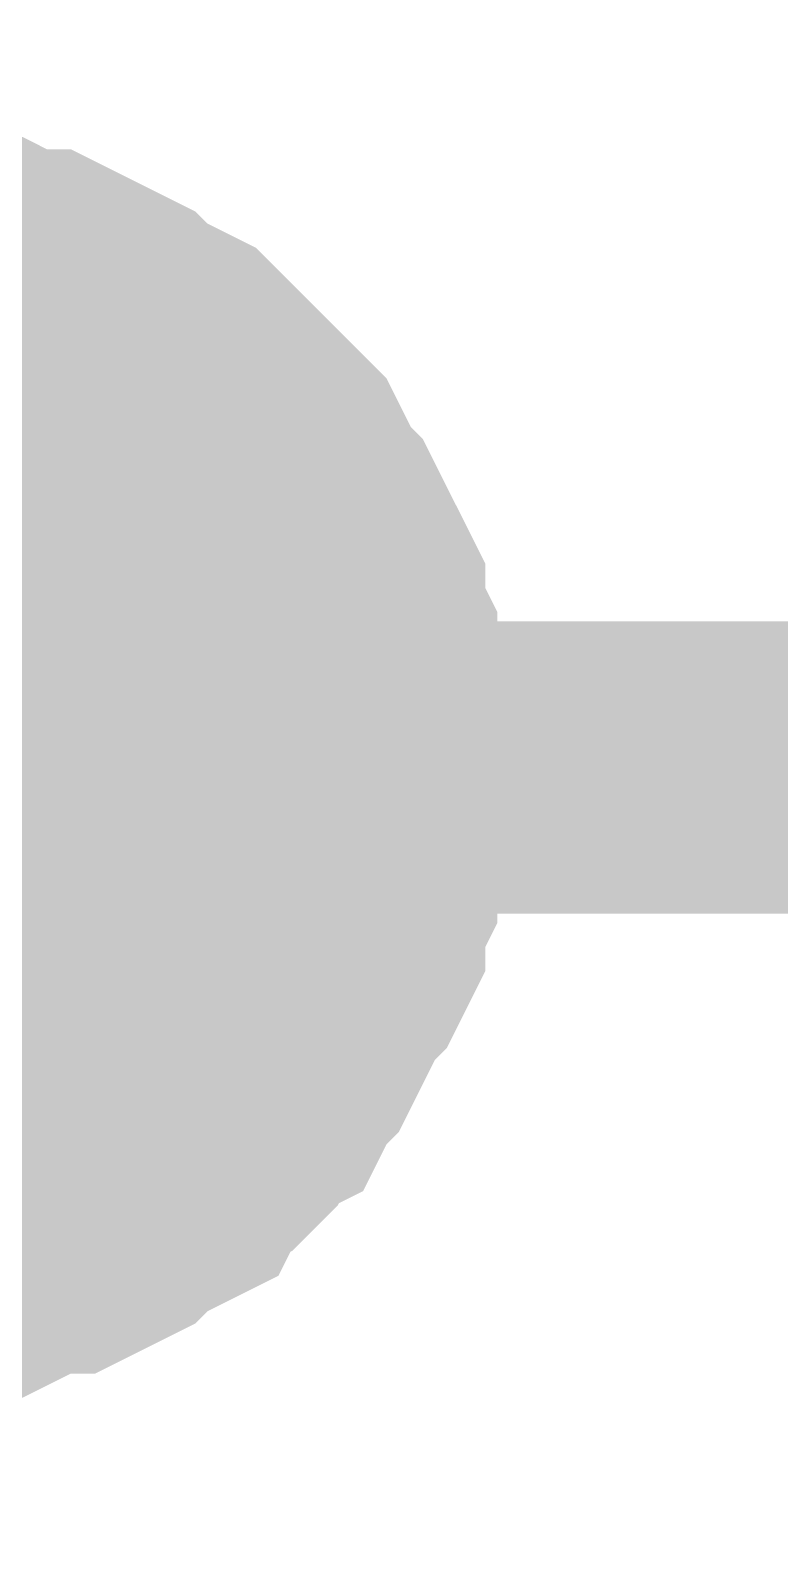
# Model space of a CAD drawing. Header units: inches. Extents: x 0 to 569, y 0 to 432.
# Drawn here: x 56.052 to 56.82, y 93.171 to 94.728 of the extents above; entities that cross this region are included whole.
import ezdxf

# ---------------------------------------------------------------- set-up
doc = ezdxf.new("R2010")
doc.units = ezdxf.units.IN
doc.layers.add('Sheet', color=255, linetype='Continuous')

msp = doc.modelspace()

# ---------------------------------------------------------------- linework, layer by layer
at = {"layer": 'Sheet'}
for points in [[(55.885, 81.2726, 0.2997, 0.2997, 0), (55.885, 93.9726, 0.2997, 0.2997, 0), (58.4274, 93.9726, 0.2997, 0.2997, 0), (58.4274, 119.3726, 0.2997, 0.2997, 0)], [(55.885, 94.4811, 0.2997, 0.2997, 0), (55.9098, 94.4811, 0.2997, 0.2997, 0), (55.9346, 94.4811, 0.2997, 0.2997, 0), (55.9594, 94.4811, 0.2997, 0.2997, 0), (55.9842, 94.4687, 0.2997, 0.2997, 0), (56.009, 94.4687, 0.2997, 0.2997, 0), (56.0338, 94.4562, 0.2997, 0.2997, 0), (56.0586, 94.4562, 0.2997, 0.2997, 0), (56.0834, 94.4438, 0.2997, 0.2997, 0), (56.1082, 94.4314, 0.2997, 0.2997, 0), (56.133, 94.419, 0.2997, 0.2997, 0), (56.1454, 94.4066, 0.2997, 0.2997, 0), (56.1702, 94.3942, 0.2997, 0.2997, 0), (56.195, 94.3818, 0.2997, 0.2997, 0), (56.2074, 94.3694, 0.2997, 0.2997, 0), (56.2322, 94.3446, 0.2997, 0.2997, 0), (56.2446, 94.3322, 0.2997, 0.2997, 0), (56.257, 94.3198, 0.2997, 0.2997, 0), (56.2818, 94.295, 0.2997, 0.2997, 0), (56.2942, 94.2826, 0.2997, 0.2997, 0), (56.3066, 94.2578, 0.2997, 0.2997, 0), (56.319, 94.233, 0.2997, 0.2997, 0), (56.3314, 94.2206, 0.2997, 0.2997, 0), (56.3438, 94.1958, 0.2997, 0.2997, 0), (56.3563, 94.171, 0.2997, 0.2997, 0), (56.3687, 94.1462, 0.2997, 0.2997, 0), (56.3687, 94.1214, 0.2997, 0.2997, 0), (56.3811, 94.0966, 0.2997, 0.2997, 0), (56.3811, 94.0718, 0.2997, 0.2997, 0), (56.3935, 94.047, 0.2997, 0.2997, 0), (56.3935, 94.0222, 0.2997, 0.2997, 0), (56.3935, 93.9974, 0.2997, 0.2997, 0), (56.3935, 93.9726, 0.2997, 0.2997, 0)], [(55.885, 94.4811, 0.2997, 0.2997, 0), (55.9098, 94.4811, 0.2997, 0.2997, 0), (55.9346, 94.4811, 0.2997, 0.2997, 0), (55.9594, 94.4811, 0.2997, 0.2997, 0), (55.9842, 94.4687, 0.2997, 0.2997, 0), (56.009, 94.4687, 0.2997, 0.2997, 0), (56.0338, 94.4562, 0.2997, 0.2997, 0), (56.0586, 94.4562, 0.2997, 0.2997, 0), (56.0834, 94.4438, 0.2997, 0.2997, 0), (56.1082, 94.4314, 0.2997, 0.2997, 0), (56.133, 94.419, 0.2997, 0.2997, 0), (56.1454, 94.4066, 0.2997, 0.2997, 0), (56.1702, 94.3942, 0.2997, 0.2997, 0), (56.195, 94.3818, 0.2997, 0.2997, 0), (56.2074, 94.3694, 0.2997, 0.2997, 0), (56.2322, 94.3446, 0.2997, 0.2997, 0), (56.2446, 94.3322, 0.2997, 0.2997, 0), (56.257, 94.3198, 0.2997, 0.2997, 0), (56.2818, 94.295, 0.2997, 0.2997, 0), (56.2942, 94.2826, 0.2997, 0.2997, 0), (56.3066, 94.2578, 0.2997, 0.2997, 0), (56.319, 94.233, 0.2997, 0.2997, 0), (56.3314, 94.2206, 0.2997, 0.2997, 0), (56.3438, 94.1958, 0.2997, 0.2997, 0), (56.3563, 94.171, 0.2997, 0.2997, 0), (56.3687, 94.1462, 0.2997, 0.2997, 0), (56.3687, 94.1214, 0.2997, 0.2997, 0), (56.3811, 94.0966, 0.2997, 0.2997, 0), (56.3811, 94.0718, 0.2997, 0.2997, 0), (56.3935, 94.047, 0.2997, 0.2997, 0), (56.3935, 94.0222, 0.2997, 0.2997, 0), (56.3935, 93.9974, 0.2997, 0.2997, 0), (56.3935, 93.9726, 0.2997, 0.2997, 0)], [(55.885, 94.4811, 0.2997, 0.2997, 0), (55.9098, 94.4811, 0.2997, 0.2997, 0), (55.9346, 94.4811, 0.2997, 0.2997, 0), (55.9594, 94.4811, 0.2997, 0.2997, 0), (55.9842, 94.4687, 0.2997, 0.2997, 0), (56.009, 94.4687, 0.2997, 0.2997, 0), (56.0338, 94.4562, 0.2997, 0.2997, 0), (56.0586, 94.4562, 0.2997, 0.2997, 0), (56.0834, 94.4438, 0.2997, 0.2997, 0), (56.1082, 94.4314, 0.2997, 0.2997, 0), (56.133, 94.419, 0.2997, 0.2997, 0), (56.1454, 94.4066, 0.2997, 0.2997, 0), (56.1702, 94.3942, 0.2997, 0.2997, 0), (56.195, 94.3818, 0.2997, 0.2997, 0), (56.2074, 94.3694, 0.2997, 0.2997, 0), (56.2322, 94.3446, 0.2997, 0.2997, 0), (56.2446, 94.3322, 0.2997, 0.2997, 0), (56.257, 94.3198, 0.2997, 0.2997, 0), (56.2818, 94.295, 0.2997, 0.2997, 0), (56.2942, 94.2826, 0.2997, 0.2997, 0), (56.3066, 94.2578, 0.2997, 0.2997, 0), (56.319, 94.233, 0.2997, 0.2997, 0), (56.3314, 94.2206, 0.2997, 0.2997, 0), (56.3438, 94.1958, 0.2997, 0.2997, 0), (56.3563, 94.171, 0.2997, 0.2997, 0), (56.3687, 94.1462, 0.2997, 0.2997, 0), (56.3687, 94.1214, 0.2997, 0.2997, 0), (56.3811, 94.0966, 0.2997, 0.2997, 0), (56.3811, 94.0718, 0.2997, 0.2997, 0), (56.3935, 94.047, 0.2997, 0.2997, 0), (56.3935, 94.0222, 0.2997, 0.2997, 0), (56.3935, 93.9974, 0.2997, 0.2997, 0), (56.3935, 93.9726, 0.2997, 0.2997, 0)], [(55.885, 94.4811, 0.2997, 0.2997, 0), (55.9098, 94.4811, 0.2997, 0.2997, 0), (55.9346, 94.4811, 0.2997, 0.2997, 0), (55.9594, 94.4811, 0.2997, 0.2997, 0), (55.9842, 94.4687, 0.2997, 0.2997, 0), (56.009, 94.4687, 0.2997, 0.2997, 0), (56.0338, 94.4562, 0.2997, 0.2997, 0), (56.0586, 94.4562, 0.2997, 0.2997, 0), (56.0834, 94.4438, 0.2997, 0.2997, 0), (56.1082, 94.4314, 0.2997, 0.2997, 0), (56.133, 94.419, 0.2997, 0.2997, 0), (56.1454, 94.4066, 0.2997, 0.2997, 0), (56.1702, 94.3942, 0.2997, 0.2997, 0), (56.195, 94.3818, 0.2997, 0.2997, 0), (56.2074, 94.3694, 0.2997, 0.2997, 0), (56.2322, 94.3446, 0.2997, 0.2997, 0), (56.2446, 94.3322, 0.2997, 0.2997, 0), (56.257, 94.3198, 0.2997, 0.2997, 0), (56.2818, 94.295, 0.2997, 0.2997, 0), (56.2942, 94.2826, 0.2997, 0.2997, 0), (56.3066, 94.2578, 0.2997, 0.2997, 0), (56.319, 94.233, 0.2997, 0.2997, 0), (56.3314, 94.2206, 0.2997, 0.2997, 0), (56.3438, 94.1958, 0.2997, 0.2997, 0), (56.3563, 94.171, 0.2997, 0.2997, 0), (56.3687, 94.1462, 0.2997, 0.2997, 0), (56.3687, 94.1214, 0.2997, 0.2997, 0), (56.3811, 94.0966, 0.2997, 0.2997, 0), (56.3811, 94.0718, 0.2997, 0.2997, 0), (56.3935, 94.047, 0.2997, 0.2997, 0), (56.3935, 94.0222, 0.2997, 0.2997, 0), (56.3935, 93.9974, 0.2997, 0.2997, 0), (56.3935, 93.9726, 0.2997, 0.2997, 0)], [(55.9842, 94.4687, 0.0991, 0.0991, 0), (56.009, 94.4687, 0.0991, 0.0991, 0), (56.0338, 94.4562, 0.0991, 0.0991, 0), (56.0586, 94.4562, 0.0991, 0.0991, 0), (56.0834, 94.4438, 0.0991, 0.0991, 0), (56.1082, 94.4314, 0.0991, 0.0991, 0), (56.133, 94.419, 0.0991, 0.0991, 0), (56.1454, 94.4066, 0.0991, 0.0991, 0), (56.1702, 94.3942, 0.0991, 0.0991, 0), (56.195, 94.3818, 0.0991, 0.0991, 0), (56.2074, 94.3694, 0.0991, 0.0991, 0), (56.2322, 94.3446, 0.0991, 0.0991, 0), (56.2446, 94.3322, 0.0991, 0.0991, 0), (56.257, 94.3198, 0.0991, 0.0991, 0), (56.2818, 94.295, 0.0991, 0.0991, 0), (56.2942, 94.2826, 0.0991, 0.0991, 0), (56.3066, 94.2578, 0.0991, 0.0991, 0), (56.319, 94.233, 0.0991, 0.0991, 0), (56.3314, 94.2206, 0.0991, 0.0991, 0), (56.3438, 94.1958, 0.0991, 0.0991, 0), (56.3563, 94.171, 0.0991, 0.0991, 0), (56.3687, 94.1462, 0.0991, 0.0991, 0), (56.3687, 94.1214, 0.0991, 0.0991, 0), (56.3811, 94.0966, 0.0991, 0.0991, 0), (56.3811, 94.0718, 0.0991, 0.0991, 0), (56.3935, 94.047, 0.0991, 0.0991, 0), (56.3935, 94.0222, 0.0991, 0.0991, 0), (56.3935, 93.9974, 0.0991, 0.0991, 0), (56.3935, 93.9726, 0.0991, 0.0991, 0)], [(55.9842, 94.4687, 0.0991, 0.0991, 0), (56.009, 94.4687, 0.0991, 0.0991, 0), (56.0338, 94.4562, 0.0991, 0.0991, 0), (56.0586, 94.4562, 0.0991, 0.0991, 0), (56.0834, 94.4438, 0.0991, 0.0991, 0), (56.1082, 94.4314, 0.0991, 0.0991, 0), (56.133, 94.419, 0.0991, 0.0991, 0), (56.1454, 94.4066, 0.0991, 0.0991, 0), (56.1702, 94.3942, 0.0991, 0.0991, 0), (56.195, 94.3818, 0.0991, 0.0991, 0), (56.2074, 94.3694, 0.0991, 0.0991, 0), (56.2322, 94.3446, 0.0991, 0.0991, 0), (56.2446, 94.3322, 0.0991, 0.0991, 0), (56.257, 94.3198, 0.0991, 0.0991, 0), (56.2818, 94.295, 0.0991, 0.0991, 0), (56.2942, 94.2826, 0.0991, 0.0991, 0), (56.3066, 94.2578, 0.0991, 0.0991, 0), (56.319, 94.233, 0.0991, 0.0991, 0), (56.3314, 94.2206, 0.0991, 0.0991, 0), (56.3438, 94.1958, 0.0991, 0.0991, 0), (56.3563, 94.171, 0.0991, 0.0991, 0), (56.3687, 94.1462, 0.0991, 0.0991, 0), (56.3687, 94.1214, 0.0991, 0.0991, 0), (56.3811, 94.0966, 0.0991, 0.0991, 0), (56.3811, 94.0718, 0.0991, 0.0991, 0), (56.3935, 94.047, 0.0991, 0.0991, 0), (56.3935, 94.0222, 0.0991, 0.0991, 0), (56.3935, 93.9974, 0.0991, 0.0991, 0), (56.3935, 93.9726, 0.0991, 0.0991, 0)], [(55.9842, 94.4687, 0.0991, 0.0991, 0), (56.009, 94.4687, 0.0991, 0.0991, 0), (56.0338, 94.4562, 0.0991, 0.0991, 0), (56.0586, 94.4562, 0.0991, 0.0991, 0), (56.0834, 94.4438, 0.0991, 0.0991, 0), (56.1082, 94.4314, 0.0991, 0.0991, 0), (56.133, 94.419, 0.0991, 0.0991, 0), (56.1454, 94.4066, 0.0991, 0.0991, 0), (56.1702, 94.3942, 0.0991, 0.0991, 0), (56.195, 94.3818, 0.0991, 0.0991, 0), (56.2074, 94.3694, 0.0991, 0.0991, 0), (56.2322, 94.3446, 0.0991, 0.0991, 0), (56.2446, 94.3322, 0.0991, 0.0991, 0), (56.257, 94.3198, 0.0991, 0.0991, 0), (56.2818, 94.295, 0.0991, 0.0991, 0), (56.2942, 94.2826, 0.0991, 0.0991, 0), (56.3066, 94.2578, 0.0991, 0.0991, 0), (56.319, 94.233, 0.0991, 0.0991, 0), (56.3314, 94.2206, 0.0991, 0.0991, 0), (56.3438, 94.1958, 0.0991, 0.0991, 0), (56.3563, 94.171, 0.0991, 0.0991, 0), (56.3687, 94.1462, 0.0991, 0.0991, 0), (56.3687, 94.1214, 0.0991, 0.0991, 0), (56.3811, 94.0966, 0.0991, 0.0991, 0), (56.3811, 94.0718, 0.0991, 0.0991, 0), (56.3935, 94.047, 0.0991, 0.0991, 0), (56.3935, 94.0222, 0.0991, 0.0991, 0), (56.3935, 93.9974, 0.0991, 0.0991, 0), (56.3935, 93.9726, 0.0991, 0.0991, 0)], [(55.9842, 94.4687, 0.0991, 0.0991, 0), (56.009, 94.4687, 0.0991, 0.0991, 0), (56.0338, 94.4562, 0.0991, 0.0991, 0), (56.0586, 94.4562, 0.0991, 0.0991, 0), (56.0834, 94.4438, 0.0991, 0.0991, 0), (56.1082, 94.4314, 0.0991, 0.0991, 0), (56.133, 94.419, 0.0991, 0.0991, 0), (56.1454, 94.4066, 0.0991, 0.0991, 0), (56.1702, 94.3942, 0.0991, 0.0991, 0), (56.195, 94.3818, 0.0991, 0.0991, 0), (56.2074, 94.3694, 0.0991, 0.0991, 0), (56.2322, 94.3446, 0.0991, 0.0991, 0), (56.2446, 94.3322, 0.0991, 0.0991, 0), (56.257, 94.3198, 0.0991, 0.0991, 0), (56.2818, 94.295, 0.0991, 0.0991, 0), (56.2942, 94.2826, 0.0991, 0.0991, 0), (56.3066, 94.2578, 0.0991, 0.0991, 0), (56.319, 94.233, 0.0991, 0.0991, 0), (56.3314, 94.2206, 0.0991, 0.0991, 0), (56.3438, 94.1958, 0.0991, 0.0991, 0), (56.3563, 94.171, 0.0991, 0.0991, 0), (56.3687, 94.1462, 0.0991, 0.0991, 0), (56.3687, 94.1214, 0.0991, 0.0991, 0), (56.3811, 94.0966, 0.0991, 0.0991, 0), (56.3811, 94.0718, 0.0991, 0.0991, 0), (56.3935, 94.047, 0.0991, 0.0991, 0), (56.3935, 94.0222, 0.0991, 0.0991, 0), (56.3935, 93.9974, 0.0991, 0.0991, 0), (56.3935, 93.9726, 0.0991, 0.0991, 0)], [(56.3935, 93.9726, 0.2997, 0.2997, 0), (56.3935, 93.9478, 0.2997, 0.2997, 0), (56.3935, 93.9229, 0.2997, 0.2997, 0), (56.3935, 93.8981, 0.2997, 0.2997, 0), (56.3811, 93.8733, 0.2997, 0.2997, 0), (56.3811, 93.8485, 0.2997, 0.2997, 0), (56.3687, 93.8237, 0.2997, 0.2997, 0), (56.3687, 93.7989, 0.2997, 0.2997, 0), (56.3563, 93.7741, 0.2997, 0.2997, 0), (56.3438, 93.7617, 0.2997, 0.2997, 0), (56.3314, 93.7369, 0.2997, 0.2997, 0), (56.319, 93.7121, 0.2997, 0.2997, 0), (56.3066, 93.6873, 0.2997, 0.2997, 0), (56.2942, 93.6749, 0.2997, 0.2997, 0), (56.2818, 93.6501, 0.2997, 0.2997, 0), (56.257, 93.6377, 0.2997, 0.2997, 0), (56.2446, 93.6129, 0.2997, 0.2997, 0), (56.2322, 93.6005, 0.2997, 0.2997, 0), (56.2074, 93.5881, 0.2997, 0.2997, 0), (56.195, 93.5633, 0.2997, 0.2997, 0), (56.1702, 93.5509, 0.2997, 0.2997, 0), (56.1454, 93.5385, 0.2997, 0.2997, 0), (56.133, 93.5261, 0.2997, 0.2997, 0), (56.1082, 93.5137, 0.2997, 0.2997, 0), (56.0834, 93.5013, 0.2997, 0.2997, 0), (56.0586, 93.5013, 0.2997, 0.2997, 0), (56.0338, 93.4889, 0.2997, 0.2997, 0), (56.009, 93.4765, 0.2997, 0.2997, 0), (55.9842, 93.4765, 0.2997, 0.2997, 0), (55.9594, 93.4641, 0.2997, 0.2997, 0), (55.9346, 93.4641, 0.2997, 0.2997, 0), (55.9098, 93.4641, 0.2997, 0.2997, 0), (55.885, 93.4641, 0.2997, 0.2997, 0)], [(56.3935, 93.9726, 0.2997, 0.2997, 0), (56.3935, 93.9478, 0.2997, 0.2997, 0), (56.3935, 93.9229, 0.2997, 0.2997, 0), (56.3935, 93.8981, 0.2997, 0.2997, 0), (56.3811, 93.8733, 0.2997, 0.2997, 0), (56.3811, 93.8485, 0.2997, 0.2997, 0), (56.3687, 93.8237, 0.2997, 0.2997, 0), (56.3687, 93.7989, 0.2997, 0.2997, 0), (56.3563, 93.7741, 0.2997, 0.2997, 0), (56.3438, 93.7617, 0.2997, 0.2997, 0), (56.3314, 93.7369, 0.2997, 0.2997, 0), (56.319, 93.7121, 0.2997, 0.2997, 0), (56.3066, 93.6873, 0.2997, 0.2997, 0), (56.2942, 93.6749, 0.2997, 0.2997, 0), (56.2818, 93.6501, 0.2997, 0.2997, 0), (56.257, 93.6377, 0.2997, 0.2997, 0), (56.2446, 93.6129, 0.2997, 0.2997, 0), (56.2322, 93.6005, 0.2997, 0.2997, 0), (56.2074, 93.5881, 0.2997, 0.2997, 0), (56.195, 93.5633, 0.2997, 0.2997, 0), (56.1702, 93.5509, 0.2997, 0.2997, 0), (56.1454, 93.5385, 0.2997, 0.2997, 0), (56.133, 93.5261, 0.2997, 0.2997, 0), (56.1082, 93.5137, 0.2997, 0.2997, 0), (56.0834, 93.5013, 0.2997, 0.2997, 0), (56.0586, 93.5013, 0.2997, 0.2997, 0), (56.0338, 93.4889, 0.2997, 0.2997, 0), (56.009, 93.4765, 0.2997, 0.2997, 0), (55.9842, 93.4765, 0.2997, 0.2997, 0), (55.9594, 93.4641, 0.2997, 0.2997, 0), (55.9346, 93.4641, 0.2997, 0.2997, 0), (55.9098, 93.4641, 0.2997, 0.2997, 0), (55.885, 93.4641, 0.2997, 0.2997, 0)], [(56.3935, 93.9726, 0.2997, 0.2997, 0), (56.3935, 93.9478, 0.2997, 0.2997, 0), (56.3935, 93.9229, 0.2997, 0.2997, 0), (56.3935, 93.8981, 0.2997, 0.2997, 0), (56.3811, 93.8733, 0.2997, 0.2997, 0), (56.3811, 93.8485, 0.2997, 0.2997, 0), (56.3687, 93.8237, 0.2997, 0.2997, 0), (56.3687, 93.7989, 0.2997, 0.2997, 0), (56.3563, 93.7741, 0.2997, 0.2997, 0), (56.3438, 93.7617, 0.2997, 0.2997, 0), (56.3314, 93.7369, 0.2997, 0.2997, 0), (56.319, 93.7121, 0.2997, 0.2997, 0), (56.3066, 93.6873, 0.2997, 0.2997, 0), (56.2942, 93.6749, 0.2997, 0.2997, 0), (56.2818, 93.6501, 0.2997, 0.2997, 0), (56.257, 93.6377, 0.2997, 0.2997, 0), (56.2446, 93.6129, 0.2997, 0.2997, 0), (56.2322, 93.6005, 0.2997, 0.2997, 0), (56.2074, 93.5881, 0.2997, 0.2997, 0), (56.195, 93.5633, 0.2997, 0.2997, 0), (56.1702, 93.5509, 0.2997, 0.2997, 0), (56.1454, 93.5385, 0.2997, 0.2997, 0), (56.133, 93.5261, 0.2997, 0.2997, 0), (56.1082, 93.5137, 0.2997, 0.2997, 0), (56.0834, 93.5013, 0.2997, 0.2997, 0), (56.0586, 93.5013, 0.2997, 0.2997, 0), (56.0338, 93.4889, 0.2997, 0.2997, 0), (56.009, 93.4765, 0.2997, 0.2997, 0), (55.9842, 93.4765, 0.2997, 0.2997, 0), (55.9594, 93.4641, 0.2997, 0.2997, 0), (55.9346, 93.4641, 0.2997, 0.2997, 0), (55.9098, 93.4641, 0.2997, 0.2997, 0), (55.885, 93.4641, 0.2997, 0.2997, 0)], [(56.3935, 93.9726, 0.2997, 0.2997, 0), (56.3935, 93.9478, 0.2997, 0.2997, 0), (56.3935, 93.9229, 0.2997, 0.2997, 0), (56.3935, 93.8981, 0.2997, 0.2997, 0), (56.3811, 93.8733, 0.2997, 0.2997, 0), (56.3811, 93.8485, 0.2997, 0.2997, 0), (56.3687, 93.8237, 0.2997, 0.2997, 0), (56.3687, 93.7989, 0.2997, 0.2997, 0), (56.3563, 93.7741, 0.2997, 0.2997, 0), (56.3438, 93.7617, 0.2997, 0.2997, 0), (56.3314, 93.7369, 0.2997, 0.2997, 0), (56.319, 93.7121, 0.2997, 0.2997, 0), (56.3066, 93.6873, 0.2997, 0.2997, 0), (56.2942, 93.6749, 0.2997, 0.2997, 0), (56.2818, 93.6501, 0.2997, 0.2997, 0), (56.257, 93.6377, 0.2997, 0.2997, 0), (56.2446, 93.6129, 0.2997, 0.2997, 0), (56.2322, 93.6005, 0.2997, 0.2997, 0), (56.2074, 93.5881, 0.2997, 0.2997, 0), (56.195, 93.5633, 0.2997, 0.2997, 0), (56.1702, 93.5509, 0.2997, 0.2997, 0), (56.1454, 93.5385, 0.2997, 0.2997, 0), (56.133, 93.5261, 0.2997, 0.2997, 0), (56.1082, 93.5137, 0.2997, 0.2997, 0), (56.0834, 93.5013, 0.2997, 0.2997, 0), (56.0586, 93.5013, 0.2997, 0.2997, 0), (56.0338, 93.4889, 0.2997, 0.2997, 0), (56.009, 93.4765, 0.2997, 0.2997, 0), (55.9842, 93.4765, 0.2997, 0.2997, 0), (55.9594, 93.4641, 0.2997, 0.2997, 0), (55.9346, 93.4641, 0.2997, 0.2997, 0), (55.9098, 93.4641, 0.2997, 0.2997, 0), (55.885, 93.4641, 0.2997, 0.2997, 0)], [(56.3935, 93.9726, 0.2997, 0.2997, 0), (56.3935, 93.9726, 0.2997, 0.2997, 0), (56.3935, 93.9726, 0.2997, 0.2997, 0), (56.3935, 93.9726, 0.2997, 0.2997, 0), (56.3935, 93.9726, 0.2997, 0.2997, 0), (56.3935, 93.9726, 0.2997, 0.2997, 0), (56.3935, 93.9726, 0.2997, 0.2997, 0), (56.3935, 93.9726, 0.2997, 0.2997, 0), (56.3935, 93.9726, 0.2997, 0.2997, 0), (56.3935, 93.9726, 0.2997, 0.2997, 0), (56.3935, 93.9726, 0.2997, 0.2997, 0), (56.3935, 93.9726, 0.2997, 0.2997, 0), (56.3935, 93.9726, 0.2997, 0.2997, 0), (56.3935, 93.9726, 0.2997, 0.2997, 0), (56.3935, 93.9726, 0.2997, 0.2997, 0), (56.3935, 93.9726, 0.2997, 0.2997, 0), (56.3935, 93.9726, 0.2997, 0.2997, 0), (56.3935, 93.9726, 0.2997, 0.2997, 0), (56.3935, 93.9726, 0.2997, 0.2997, 0), (56.3935, 93.9726, 0.2997, 0.2997, 0), (56.3935, 93.9726, 0.2997, 0.2997, 0), (56.3935, 93.9726, 0.2997, 0.2997, 0), (56.3935, 93.9726, 0.2997, 0.2997, 0), (56.3935, 93.9726, 0.2997, 0.2997, 0), (56.3935, 93.9726, 0.2997, 0.2997, 0), (56.3935, 93.9726, 0.2997, 0.2997, 0), (56.3935, 93.9726, 0.2997, 0.2997, 0), (56.3935, 93.9726, 0.2997, 0.2997, 0), (56.3935, 93.9726, 0.2997, 0.2997, 0), (56.3935, 93.9726, 0.2997, 0.2997, 0), (56.3935, 93.9726, 0.2997, 0.2997, 0), (56.3935, 93.9726, 0.2997, 0.2997, 0), (56.3935, 93.9726, 0.2997, 0.2997, 0)], [(56.3935, 93.9726, 0.2997, 0.2997, 0), (56.3935, 93.9726, 0.2997, 0.2997, 0)], [(56.3935, 93.9726, 0.2997, 0.2997, 0), (56.3935, 93.9726, 0.2997, 0.2997, 0), (56.3935, 93.9726, 0.2997, 0.2997, 0), (56.3935, 93.9726, 0.2997, 0.2997, 0), (56.3935, 93.9726, 0.2997, 0.2997, 0), (56.3935, 93.9726, 0.2997, 0.2997, 0), (56.3935, 93.9726, 0.2997, 0.2997, 0), (56.3935, 93.9726, 0.2997, 0.2997, 0), (56.3935, 93.9726, 0.2997, 0.2997, 0), (56.3935, 93.9726, 0.2997, 0.2997, 0), (56.3935, 93.9726, 0.2997, 0.2997, 0), (56.3935, 93.9726, 0.2997, 0.2997, 0), (56.3935, 93.9726, 0.2997, 0.2997, 0), (56.3935, 93.9726, 0.2997, 0.2997, 0), (56.3935, 93.9726, 0.2997, 0.2997, 0), (56.3935, 93.9726, 0.2997, 0.2997, 0), (56.3935, 93.9726, 0.2997, 0.2997, 0), (56.3935, 93.9726, 0.2997, 0.2997, 0), (56.3935, 93.9726, 0.2997, 0.2997, 0), (56.3935, 93.9726, 0.2997, 0.2997, 0), (56.3935, 93.9726, 0.2997, 0.2997, 0), (56.3935, 93.9726, 0.2997, 0.2997, 0), (56.3935, 93.9726, 0.2997, 0.2997, 0), (56.3935, 93.9726, 0.2997, 0.2997, 0), (56.3935, 93.9726, 0.2997, 0.2997, 0), (56.3935, 93.9726, 0.2997, 0.2997, 0), (56.3935, 93.9726, 0.2997, 0.2997, 0), (56.3935, 93.9726, 0.2997, 0.2997, 0), (56.3935, 93.9726, 0.2997, 0.2997, 0), (56.3935, 93.9726, 0.2997, 0.2997, 0), (56.3935, 93.9726, 0.2997, 0.2997, 0), (56.3935, 93.9726, 0.2997, 0.2997, 0), (56.3935, 93.9726, 0.2997, 0.2997, 0)], [(56.3935, 93.9726, 0.2997, 0.2997, 0), (56.3935, 93.9726, 0.2997, 0.2997, 0)], [(56.3935, 93.9726, 0.2997, 0.2997, 0), (56.3935, 93.9726, 0.2997, 0.2997, 0), (56.3935, 93.9726, 0.2997, 0.2997, 0), (56.3935, 93.9726, 0.2997, 0.2997, 0), (56.3935, 93.9726, 0.2997, 0.2997, 0), (56.3935, 93.9726, 0.2997, 0.2997, 0), (56.3935, 93.9726, 0.2997, 0.2997, 0), (56.3935, 93.9726, 0.2997, 0.2997, 0), (56.3935, 93.9726, 0.2997, 0.2997, 0), (56.3935, 93.9726, 0.2997, 0.2997, 0), (56.3935, 93.9726, 0.2997, 0.2997, 0), (56.3935, 93.9726, 0.2997, 0.2997, 0), (56.3935, 93.9726, 0.2997, 0.2997, 0), (56.3935, 93.9726, 0.2997, 0.2997, 0), (56.3935, 93.9726, 0.2997, 0.2997, 0), (56.3935, 93.9726, 0.2997, 0.2997, 0), (56.3935, 93.9726, 0.2997, 0.2997, 0), (56.3935, 93.9726, 0.2997, 0.2997, 0), (56.3935, 93.9726, 0.2997, 0.2997, 0), (56.3935, 93.9726, 0.2997, 0.2997, 0), (56.3935, 93.9726, 0.2997, 0.2997, 0), (56.3935, 93.9726, 0.2997, 0.2997, 0), (56.3935, 93.9726, 0.2997, 0.2997, 0), (56.3935, 93.9726, 0.2997, 0.2997, 0), (56.3935, 93.9726, 0.2997, 0.2997, 0), (56.3935, 93.9726, 0.2997, 0.2997, 0), (56.3935, 93.9726, 0.2997, 0.2997, 0), (56.3935, 93.9726, 0.2997, 0.2997, 0), (56.3935, 93.9726, 0.2997, 0.2997, 0), (56.3935, 93.9726, 0.2997, 0.2997, 0), (56.3935, 93.9726, 0.2997, 0.2997, 0), (56.3935, 93.9726, 0.2997, 0.2997, 0), (56.3935, 93.9726, 0.2997, 0.2997, 0)], [(56.3935, 93.9726, 0.2997, 0.2997, 0), (56.3935, 93.9726, 0.2997, 0.2997, 0)], [(56.3935, 93.9726, 0.2997, 0.2997, 0), (56.3935, 93.9726, 0.2997, 0.2997, 0), (56.3935, 93.9726, 0.2997, 0.2997, 0), (56.3935, 93.9726, 0.2997, 0.2997, 0), (56.3935, 93.9726, 0.2997, 0.2997, 0), (56.3935, 93.9726, 0.2997, 0.2997, 0), (56.3935, 93.9726, 0.2997, 0.2997, 0), (56.3935, 93.9726, 0.2997, 0.2997, 0), (56.3935, 93.9726, 0.2997, 0.2997, 0), (56.3935, 93.9726, 0.2997, 0.2997, 0), (56.3935, 93.9726, 0.2997, 0.2997, 0), (56.3935, 93.9726, 0.2997, 0.2997, 0), (56.3935, 93.9726, 0.2997, 0.2997, 0), (56.3935, 93.9726, 0.2997, 0.2997, 0), (56.3935, 93.9726, 0.2997, 0.2997, 0), (56.3935, 93.9726, 0.2997, 0.2997, 0), (56.3935, 93.9726, 0.2997, 0.2997, 0), (56.3935, 93.9726, 0.2997, 0.2997, 0), (56.3935, 93.9726, 0.2997, 0.2997, 0), (56.3935, 93.9726, 0.2997, 0.2997, 0), (56.3935, 93.9726, 0.2997, 0.2997, 0), (56.3935, 93.9726, 0.2997, 0.2997, 0), (56.3935, 93.9726, 0.2997, 0.2997, 0), (56.3935, 93.9726, 0.2997, 0.2997, 0), (56.3935, 93.9726, 0.2997, 0.2997, 0), (56.3935, 93.9726, 0.2997, 0.2997, 0), (56.3935, 93.9726, 0.2997, 0.2997, 0), (56.3935, 93.9726, 0.2997, 0.2997, 0), (56.3935, 93.9726, 0.2997, 0.2997, 0), (56.3935, 93.9726, 0.2997, 0.2997, 0), (56.3935, 93.9726, 0.2997, 0.2997, 0), (56.3935, 93.9726, 0.2997, 0.2997, 0), (56.3935, 93.9726, 0.2997, 0.2997, 0)], [(56.3935, 93.9726, 0.2997, 0.2997, 0), (56.3935, 93.9726, 0.2997, 0.2997, 0)], [(56.3935, 93.9726, 0.0991, 0.0991, 0), (56.3935, 93.9478, 0.0991, 0.0991, 0), (56.3935, 93.9229, 0.0991, 0.0991, 0), (56.3935, 93.8981, 0.0991, 0.0991, 0), (56.3811, 93.8733, 0.0991, 0.0991, 0), (56.3811, 93.8485, 0.0991, 0.0991, 0), (56.3687, 93.8237, 0.0991, 0.0991, 0), (56.3687, 93.7989, 0.0991, 0.0991, 0), (56.3563, 93.7741, 0.0991, 0.0991, 0), (56.3438, 93.7617, 0.0991, 0.0991, 0), (56.3314, 93.7369, 0.0991, 0.0991, 0), (56.319, 93.7121, 0.0991, 0.0991, 0), (56.3066, 93.6873, 0.0991, 0.0991, 0), (56.2942, 93.6749, 0.0991, 0.0991, 0), (56.2818, 93.6501, 0.0991, 0.0991, 0), (56.257, 93.6377, 0.0991, 0.0991, 0), (56.2446, 93.6129, 0.0991, 0.0991, 0), (56.2322, 93.6005, 0.0991, 0.0991, 0), (56.2074, 93.5881, 0.0991, 0.0991, 0), (56.195, 93.5633, 0.0991, 0.0991, 0), (56.1702, 93.5509, 0.0991, 0.0991, 0), (56.1454, 93.5385, 0.0991, 0.0991, 0), (56.133, 93.5261, 0.0991, 0.0991, 0), (56.1082, 93.5137, 0.0991, 0.0991, 0), (56.0834, 93.5013, 0.0991, 0.0991, 0), (56.0586, 93.5013, 0.0991, 0.0991, 0), (56.0338, 93.4889, 0.0991, 0.0991, 0), (56.009, 93.4765, 0.0991, 0.0991, 0), (55.9842, 93.4765, 0.0991, 0.0991, 0)], [(56.3935, 93.9726, 0.0991, 0.0991, 0), (56.3935, 93.9478, 0.0991, 0.0991, 0), (56.3935, 93.9229, 0.0991, 0.0991, 0), (56.3935, 93.8981, 0.0991, 0.0991, 0), (56.3811, 93.8733, 0.0991, 0.0991, 0), (56.3811, 93.8485, 0.0991, 0.0991, 0), (56.3687, 93.8237, 0.0991, 0.0991, 0), (56.3687, 93.7989, 0.0991, 0.0991, 0), (56.3563, 93.7741, 0.0991, 0.0991, 0), (56.3438, 93.7617, 0.0991, 0.0991, 0), (56.3314, 93.7369, 0.0991, 0.0991, 0), (56.319, 93.7121, 0.0991, 0.0991, 0), (56.3066, 93.6873, 0.0991, 0.0991, 0), (56.2942, 93.6749, 0.0991, 0.0991, 0), (56.2818, 93.6501, 0.0991, 0.0991, 0), (56.257, 93.6377, 0.0991, 0.0991, 0), (56.2446, 93.6129, 0.0991, 0.0991, 0), (56.2322, 93.6005, 0.0991, 0.0991, 0), (56.2074, 93.5881, 0.0991, 0.0991, 0), (56.195, 93.5633, 0.0991, 0.0991, 0), (56.1702, 93.5509, 0.0991, 0.0991, 0), (56.1454, 93.5385, 0.0991, 0.0991, 0), (56.133, 93.5261, 0.0991, 0.0991, 0), (56.1082, 93.5137, 0.0991, 0.0991, 0), (56.0834, 93.5013, 0.0991, 0.0991, 0), (56.0586, 93.5013, 0.0991, 0.0991, 0), (56.0338, 93.4889, 0.0991, 0.0991, 0), (56.009, 93.4765, 0.0991, 0.0991, 0), (55.9842, 93.4765, 0.0991, 0.0991, 0)], [(56.3935, 93.9726, 0.0991, 0.0991, 0), (56.3935, 93.9478, 0.0991, 0.0991, 0), (56.3935, 93.9229, 0.0991, 0.0991, 0), (56.3935, 93.8981, 0.0991, 0.0991, 0), (56.3811, 93.8733, 0.0991, 0.0991, 0), (56.3811, 93.8485, 0.0991, 0.0991, 0), (56.3687, 93.8237, 0.0991, 0.0991, 0), (56.3687, 93.7989, 0.0991, 0.0991, 0), (56.3563, 93.7741, 0.0991, 0.0991, 0), (56.3438, 93.7617, 0.0991, 0.0991, 0), (56.3314, 93.7369, 0.0991, 0.0991, 0), (56.319, 93.7121, 0.0991, 0.0991, 0), (56.3066, 93.6873, 0.0991, 0.0991, 0), (56.2942, 93.6749, 0.0991, 0.0991, 0), (56.2818, 93.6501, 0.0991, 0.0991, 0), (56.257, 93.6377, 0.0991, 0.0991, 0), (56.2446, 93.6129, 0.0991, 0.0991, 0), (56.2322, 93.6005, 0.0991, 0.0991, 0), (56.2074, 93.5881, 0.0991, 0.0991, 0), (56.195, 93.5633, 0.0991, 0.0991, 0), (56.1702, 93.5509, 0.0991, 0.0991, 0), (56.1454, 93.5385, 0.0991, 0.0991, 0), (56.133, 93.5261, 0.0991, 0.0991, 0), (56.1082, 93.5137, 0.0991, 0.0991, 0), (56.0834, 93.5013, 0.0991, 0.0991, 0), (56.0586, 93.5013, 0.0991, 0.0991, 0), (56.0338, 93.4889, 0.0991, 0.0991, 0), (56.009, 93.4765, 0.0991, 0.0991, 0), (55.9842, 93.4765, 0.0991, 0.0991, 0)], [(56.3935, 93.9726, 0.0991, 0.0991, 0), (56.3935, 93.9478, 0.0991, 0.0991, 0), (56.3935, 93.9229, 0.0991, 0.0991, 0), (56.3935, 93.8981, 0.0991, 0.0991, 0), (56.3811, 93.8733, 0.0991, 0.0991, 0), (56.3811, 93.8485, 0.0991, 0.0991, 0), (56.3687, 93.8237, 0.0991, 0.0991, 0), (56.3687, 93.7989, 0.0991, 0.0991, 0), (56.3563, 93.7741, 0.0991, 0.0991, 0), (56.3438, 93.7617, 0.0991, 0.0991, 0), (56.3314, 93.7369, 0.0991, 0.0991, 0), (56.319, 93.7121, 0.0991, 0.0991, 0), (56.3066, 93.6873, 0.0991, 0.0991, 0), (56.2942, 93.6749, 0.0991, 0.0991, 0), (56.2818, 93.6501, 0.0991, 0.0991, 0), (56.257, 93.6377, 0.0991, 0.0991, 0), (56.2446, 93.6129, 0.0991, 0.0991, 0), (56.2322, 93.6005, 0.0991, 0.0991, 0), (56.2074, 93.5881, 0.0991, 0.0991, 0), (56.195, 93.5633, 0.0991, 0.0991, 0), (56.1702, 93.5509, 0.0991, 0.0991, 0), (56.1454, 93.5385, 0.0991, 0.0991, 0), (56.133, 93.5261, 0.0991, 0.0991, 0), (56.1082, 93.5137, 0.0991, 0.0991, 0), (56.0834, 93.5013, 0.0991, 0.0991, 0), (56.0586, 93.5013, 0.0991, 0.0991, 0), (56.0338, 93.4889, 0.0991, 0.0991, 0), (56.009, 93.4765, 0.0991, 0.0991, 0), (55.9842, 93.4765, 0.0991, 0.0991, 0)], [(56.3935, 93.9726, 0.0991, 0.0991, 0), (56.3935, 93.9726, 0.0991, 0.0991, 0), (56.3935, 93.9726, 0.0991, 0.0991, 0), (56.3935, 93.9726, 0.0991, 0.0991, 0), (56.3935, 93.9726, 0.0991, 0.0991, 0), (56.3935, 93.9726, 0.0991, 0.0991, 0), (56.3935, 93.9726, 0.0991, 0.0991, 0), (56.3935, 93.9726, 0.0991, 0.0991, 0), (56.3935, 93.9726, 0.0991, 0.0991, 0), (56.3935, 93.9726, 0.0991, 0.0991, 0), (56.3935, 93.9726, 0.0991, 0.0991, 0), (56.3935, 93.9726, 0.0991, 0.0991, 0), (56.3935, 93.9726, 0.0991, 0.0991, 0), (56.3935, 93.9726, 0.0991, 0.0991, 0), (56.3935, 93.9726, 0.0991, 0.0991, 0), (56.3935, 93.9726, 0.0991, 0.0991, 0), (56.3935, 93.9726, 0.0991, 0.0991, 0), (56.3935, 93.9726, 0.0991, 0.0991, 0), (56.3935, 93.9726, 0.0991, 0.0991, 0), (56.3935, 93.9726, 0.0991, 0.0991, 0), (56.3935, 93.9726, 0.0991, 0.0991, 0), (56.3935, 93.9726, 0.0991, 0.0991, 0), (56.3935, 93.9726, 0.0991, 0.0991, 0), (56.3935, 93.9726, 0.0991, 0.0991, 0), (56.3935, 93.9726, 0.0991, 0.0991, 0), (56.3935, 93.9726, 0.0991, 0.0991, 0), (56.3935, 93.9726, 0.0991, 0.0991, 0), (56.3935, 93.9726, 0.0991, 0.0991, 0), (56.3935, 93.9726, 0.0991, 0.0991, 0), (56.3935, 93.9726, 0.0991, 0.0991, 0), (56.3935, 93.9726, 0.0991, 0.0991, 0), (56.3935, 93.9726, 0.0991, 0.0991, 0), (56.3935, 93.9726, 0.0991, 0.0991, 0)], [(56.3935, 93.9726, 0.0991, 0.0991, 0), (56.3935, 93.9726, 0.0991, 0.0991, 0)], [(56.3935, 93.9726, 0.0991, 0.0991, 0), (56.3935, 93.9726, 0.0991, 0.0991, 0), (56.3935, 93.9726, 0.0991, 0.0991, 0), (56.3935, 93.9726, 0.0991, 0.0991, 0), (56.3935, 93.9726, 0.0991, 0.0991, 0), (56.3935, 93.9726, 0.0991, 0.0991, 0), (56.3935, 93.9726, 0.0991, 0.0991, 0), (56.3935, 93.9726, 0.0991, 0.0991, 0), (56.3935, 93.9726, 0.0991, 0.0991, 0), (56.3935, 93.9726, 0.0991, 0.0991, 0), (56.3935, 93.9726, 0.0991, 0.0991, 0), (56.3935, 93.9726, 0.0991, 0.0991, 0), (56.3935, 93.9726, 0.0991, 0.0991, 0), (56.3935, 93.9726, 0.0991, 0.0991, 0), (56.3935, 93.9726, 0.0991, 0.0991, 0), (56.3935, 93.9726, 0.0991, 0.0991, 0), (56.3935, 93.9726, 0.0991, 0.0991, 0), (56.3935, 93.9726, 0.0991, 0.0991, 0), (56.3935, 93.9726, 0.0991, 0.0991, 0), (56.3935, 93.9726, 0.0991, 0.0991, 0), (56.3935, 93.9726, 0.0991, 0.0991, 0), (56.3935, 93.9726, 0.0991, 0.0991, 0), (56.3935, 93.9726, 0.0991, 0.0991, 0), (56.3935, 93.9726, 0.0991, 0.0991, 0), (56.3935, 93.9726, 0.0991, 0.0991, 0), (56.3935, 93.9726, 0.0991, 0.0991, 0), (56.3935, 93.9726, 0.0991, 0.0991, 0), (56.3935, 93.9726, 0.0991, 0.0991, 0), (56.3935, 93.9726, 0.0991, 0.0991, 0), (56.3935, 93.9726, 0.0991, 0.0991, 0), (56.3935, 93.9726, 0.0991, 0.0991, 0), (56.3935, 93.9726, 0.0991, 0.0991, 0), (56.3935, 93.9726, 0.0991, 0.0991, 0)], [(56.3935, 93.9726, 0.0991, 0.0991, 0), (56.3935, 93.9726, 0.0991, 0.0991, 0)], [(56.3935, 93.9726, 0.0991, 0.0991, 0), (56.3935, 93.9726, 0.0991, 0.0991, 0), (56.3935, 93.9726, 0.0991, 0.0991, 0), (56.3935, 93.9726, 0.0991, 0.0991, 0), (56.3935, 93.9726, 0.0991, 0.0991, 0), (56.3935, 93.9726, 0.0991, 0.0991, 0), (56.3935, 93.9726, 0.0991, 0.0991, 0), (56.3935, 93.9726, 0.0991, 0.0991, 0), (56.3935, 93.9726, 0.0991, 0.0991, 0), (56.3935, 93.9726, 0.0991, 0.0991, 0), (56.3935, 93.9726, 0.0991, 0.0991, 0), (56.3935, 93.9726, 0.0991, 0.0991, 0), (56.3935, 93.9726, 0.0991, 0.0991, 0), (56.3935, 93.9726, 0.0991, 0.0991, 0), (56.3935, 93.9726, 0.0991, 0.0991, 0), (56.3935, 93.9726, 0.0991, 0.0991, 0), (56.3935, 93.9726, 0.0991, 0.0991, 0), (56.3935, 93.9726, 0.0991, 0.0991, 0), (56.3935, 93.9726, 0.0991, 0.0991, 0), (56.3935, 93.9726, 0.0991, 0.0991, 0), (56.3935, 93.9726, 0.0991, 0.0991, 0), (56.3935, 93.9726, 0.0991, 0.0991, 0), (56.3935, 93.9726, 0.0991, 0.0991, 0), (56.3935, 93.9726, 0.0991, 0.0991, 0), (56.3935, 93.9726, 0.0991, 0.0991, 0), (56.3935, 93.9726, 0.0991, 0.0991, 0), (56.3935, 93.9726, 0.0991, 0.0991, 0), (56.3935, 93.9726, 0.0991, 0.0991, 0), (56.3935, 93.9726, 0.0991, 0.0991, 0), (56.3935, 93.9726, 0.0991, 0.0991, 0), (56.3935, 93.9726, 0.0991, 0.0991, 0), (56.3935, 93.9726, 0.0991, 0.0991, 0), (56.3935, 93.9726, 0.0991, 0.0991, 0)], [(56.3935, 93.9726, 0.0991, 0.0991, 0), (56.3935, 93.9726, 0.0991, 0.0991, 0)], [(56.3935, 93.9726, 0.0991, 0.0991, 0), (56.3935, 93.9726, 0.0991, 0.0991, 0), (56.3935, 93.9726, 0.0991, 0.0991, 0), (56.3935, 93.9726, 0.0991, 0.0991, 0), (56.3935, 93.9726, 0.0991, 0.0991, 0), (56.3935, 93.9726, 0.0991, 0.0991, 0), (56.3935, 93.9726, 0.0991, 0.0991, 0), (56.3935, 93.9726, 0.0991, 0.0991, 0), (56.3935, 93.9726, 0.0991, 0.0991, 0), (56.3935, 93.9726, 0.0991, 0.0991, 0), (56.3935, 93.9726, 0.0991, 0.0991, 0), (56.3935, 93.9726, 0.0991, 0.0991, 0), (56.3935, 93.9726, 0.0991, 0.0991, 0), (56.3935, 93.9726, 0.0991, 0.0991, 0), (56.3935, 93.9726, 0.0991, 0.0991, 0), (56.3935, 93.9726, 0.0991, 0.0991, 0), (56.3935, 93.9726, 0.0991, 0.0991, 0), (56.3935, 93.9726, 0.0991, 0.0991, 0), (56.3935, 93.9726, 0.0991, 0.0991, 0), (56.3935, 93.9726, 0.0991, 0.0991, 0), (56.3935, 93.9726, 0.0991, 0.0991, 0), (56.3935, 93.9726, 0.0991, 0.0991, 0), (56.3935, 93.9726, 0.0991, 0.0991, 0), (56.3935, 93.9726, 0.0991, 0.0991, 0), (56.3935, 93.9726, 0.0991, 0.0991, 0), (56.3935, 93.9726, 0.0991, 0.0991, 0), (56.3935, 93.9726, 0.0991, 0.0991, 0), (56.3935, 93.9726, 0.0991, 0.0991, 0), (56.3935, 93.9726, 0.0991, 0.0991, 0), (56.3935, 93.9726, 0.0991, 0.0991, 0), (56.3935, 93.9726, 0.0991, 0.0991, 0), (56.3935, 93.9726, 0.0991, 0.0991, 0), (56.3935, 93.9726, 0.0991, 0.0991, 0)], [(56.3935, 93.9726, 0.0991, 0.0991, 0), (56.3935, 93.9726, 0.0991, 0.0991, 0)]]:
    msp.add_lwpolyline(points, format="xyseb", dxfattribs=at)
msp.add_lwpolyline([(55.626, 93.98, 0.508, 0.508, 1), (56.134, 93.98, 0.508, 0.508, 1)], format="xyseb", close=True, dxfattribs=at)

doc.saveas('drawing.dxf')
